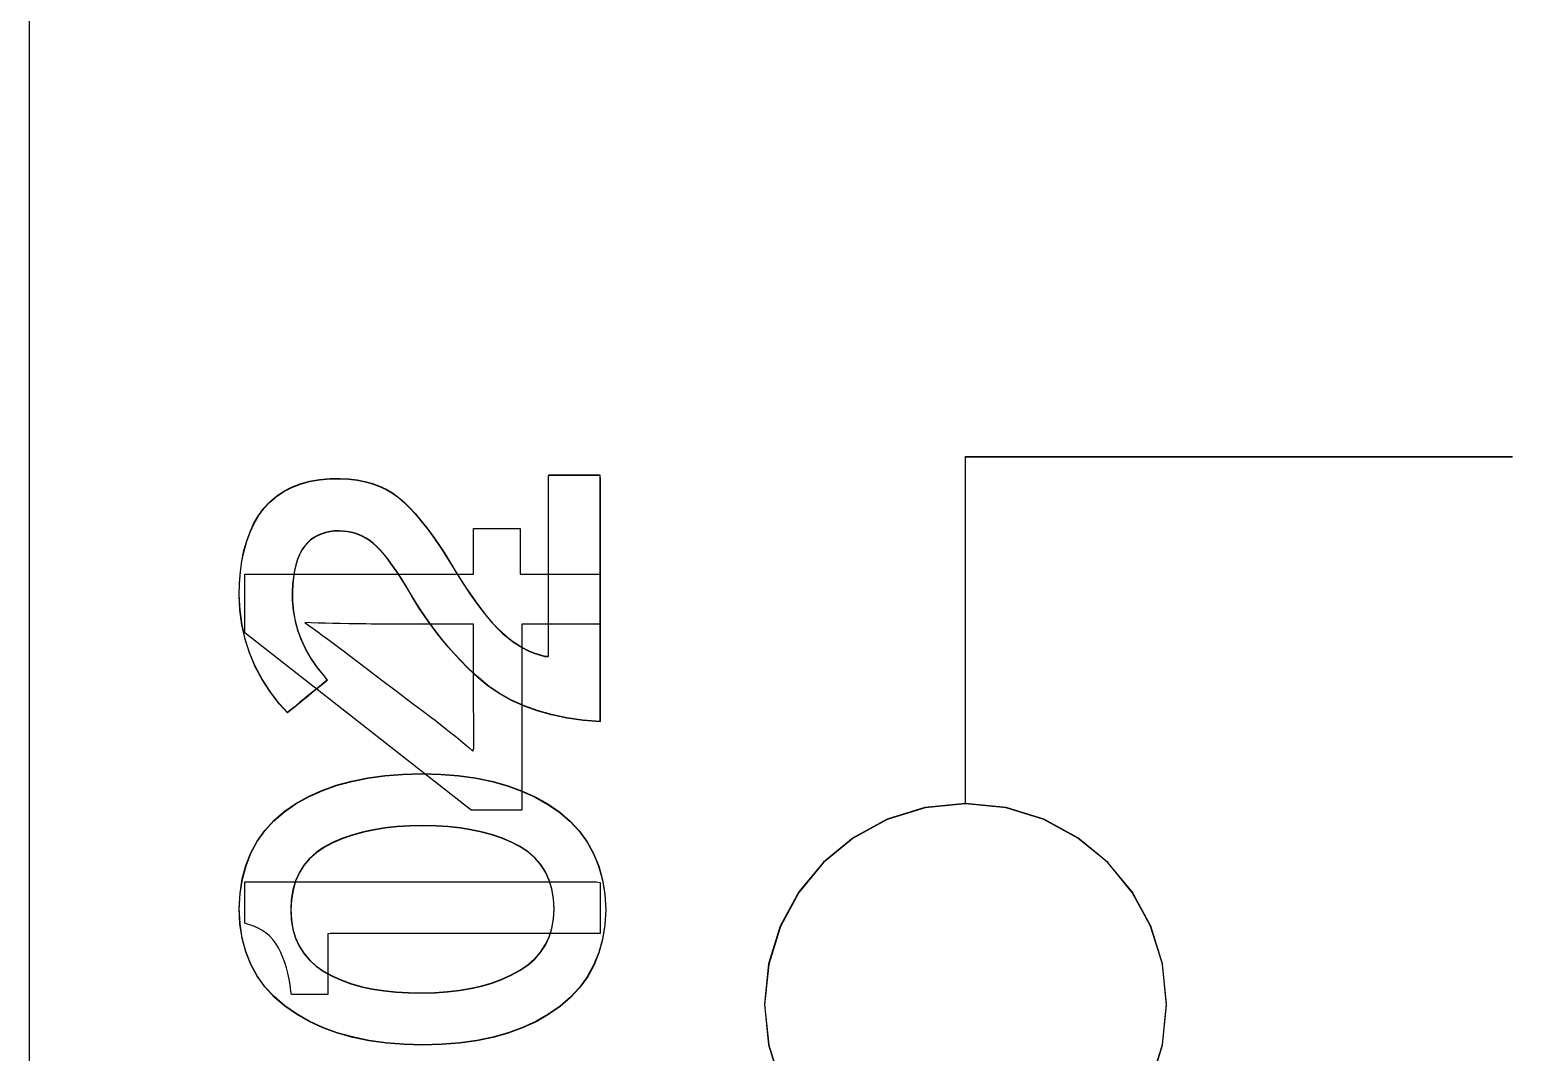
# Model space of a CAD drawing. Extents: x 1 to 47.7, y 0.2 to 35.
# Drawn here: x 36.2985 to 36.7042, y 14.8767 to 15.1567 of the extents above; entities that cross this region are included whole.
import ezdxf

# ---------------------------------------------------------------- set-up
doc = ezdxf.new("R2010")
doc.units = 0
doc.header["$MEASUREMENT"] = 0
for name, color, linetype in [('7_2___8__INDEPENDENT_INPUT', 7, 'CONTINUOUS'), ('7_3___8__OPTOISO_INDEPENDE', 7, 'CONTINUOUS'), ('7_4___24__OPTOISO_INDEPEND', 7, 'CONTINUOUS'), ('7_5___8__INDEPENDENT_INPUT', 7, 'CONTINUOUS'), ('7_6____8__INDEPENDENT_INPU', 7, 'CONTINUOUS'), ('7_7____8__OPTOISO_INDEPEND', 7, 'CONTINUOUS'), ('7_8____8__OPTOISO_INDEPEND', 7, 'CONTINUOUS'), ('8_0_____DWG', 7, 'CONTINUOUS')]:
    doc.layers.add(name, color=color, linetype=linetype)

msp = doc.modelspace()

# ---------------------------------------------------------------- linework, layer by layer
at = {"layer": '7_2___8__INDEPENDENT_INPUT'}
for points in [[(36.55459, 14.94484), (36.55459, 15.03984), (36.70423, 15.03984)], [(36.60524, 14.86843), (36.60845, 14.87875), (36.60956, 14.88983), (36.60845, 14.90091), (36.60524, 14.91124), (36.60017, 14.92059), (36.59346, 14.92873), (36.58532, 14.93545), (36.57598, 14.94052), (36.56565, 14.94372), (36.55456, 14.94484), (36.54348, 14.94372), (36.53315, 14.94052), (36.52381, 14.93545), (36.51567, 14.92873), (36.50896, 14.92059), (36.50389, 14.91124), (36.50068, 14.90091), (36.49957, 14.88983), (36.50068, 14.87875), (36.50389, 14.86843)]]:
    msp.add_lwpolyline(points, dxfattribs=at)
for points in [[(36.45455, 14.96726), (36.44989, 14.96766), (36.44547, 14.96829), (36.44128, 14.96917), (36.43733, 14.97027), (36.43363, 14.97162), (36.43016, 14.9732), (36.42692, 14.97501), (36.42393, 14.97707), (36.42118, 14.97936), (36.41858, 14.98179), (36.41609, 14.98433), (36.41368, 14.98697), (36.41137, 14.98971), (36.40915, 14.99254), (36.40703, 14.99549), (36.40499, 14.99853), (36.40305, 15.00167), (36.40144, 15.00441), (36.40018, 15.00644), (36.39896, 15.00831), (36.39778, 15.01002), (36.39664, 15.01157), (36.39554, 15.01295), (36.39448, 15.01417), (36.39347, 15.01523), (36.39249, 15.01613), (36.39153, 15.01685), (36.39055, 15.01745), (36.38955, 15.01798), (36.38854, 15.01843), (36.38751, 15.0188), (36.38646, 15.01909), (36.38539, 15.0193), (36.3843, 15.01943), (36.38319, 15.01948), (36.38189, 15.01944), (36.38063, 15.01929), (36.37943, 15.01904), (36.3783, 15.01868), (36.37724, 15.01821), (36.37625, 15.01765), (36.37533, 15.01697), (36.37448, 15.01619), (36.37369, 15.0153), (36.37296, 15.01424), (36.37232, 15.01304), (36.37176, 15.01169), (36.3713, 15.01021), (36.37092, 15.00858), (36.37064, 15.00682), (36.37045, 15.00491), (36.37034, 15.00286), (36.37035, 15.00045), (36.37061, 14.9976), (36.37111, 14.99483), (36.37185, 14.99213), (36.37282, 14.9895), (36.37403, 14.98695), (36.37548, 14.98446), (36.37717, 14.98205), (36.3791, 14.97971), (36.3799, 14.97859), (36.37911, 14.97794), (36.37776, 14.97685), (36.37606, 14.97546), (36.37418, 14.97393), (36.37234, 14.97244), (36.37073, 14.97113), (36.36955, 14.97016), (36.36899, 14.9697), (36.36678, 14.97216), (36.36426, 14.97544), (36.36207, 14.97885), (36.36021, 14.98238), (36.35867, 14.98603), (36.35747, 14.9898), (36.35659, 14.9937), (36.35603, 14.99772), (36.35581, 15.00186), (36.35589, 15.00517), (36.35614, 15.00832), (36.35655, 15.0113), (36.35713, 15.01411), (36.35788, 15.01675), (36.35879, 15.01923), (36.35986, 15.02154), (36.3611, 15.02369), (36.36252, 15.02566), (36.36417, 15.02744), (36.36599, 15.02899), (36.36799, 15.03034), (36.37017, 15.03146), (36.37253, 15.03237), (36.37507, 15.03306), (36.37778, 15.03353), (36.38067, 15.03379), (36.38344, 15.03383), (36.38581, 15.03369), (36.38807, 15.03341), (36.39023, 15.03299), (36.39227, 15.03242), (36.3942, 15.03171), (36.39603, 15.03086), (36.39774, 15.02987), (36.39935, 15.02873), (36.40088, 15.0274), (36.40241, 15.02589), (36.40397, 15.02421), (36.40555, 15.02235), (36.40714, 15.02032), (36.40876, 15.01813), (36.4104, 15.01576), (36.41205, 15.01323), (36.41373, 15.01052), (36.4155, 15.00762), (36.41723, 15.00489), (36.41891, 15.00237), (36.42054, 15.00005), (36.42211, 14.99793), (36.42362, 14.99602), (36.42508, 14.99431), (36.42649, 14.9928), (36.42784, 14.9915), (36.42922, 14.99033), (36.43061, 14.98928), (36.43203, 14.98832), (36.43346, 14.98748), (36.43492, 14.98674), (36.4364, 14.98611), (36.4379, 14.98558), (36.43942, 14.98516), (36.44044, 14.98514), (36.44044, 14.98803), (36.44044, 14.99363), (36.44044, 15.00104), (36.44044, 15.00939), (36.44044, 15.01779), (36.44044, 15.02535), (36.44044, 15.0312), (36.44044, 15.03443), (36.44061, 15.0348), (36.44162, 15.0348), (36.44333, 15.0348), (36.44551, 15.0348), (36.4479, 15.0348), (36.45024, 15.0348), (36.45229, 15.0348), (36.4538, 15.0348), (36.45452, 15.0348), (36.45455, 15.03331), (36.45455, 15.02761), (36.45455, 15.01879), (36.45455, 15.00804), (36.45455, 14.99655), (36.45455, 14.98553), (36.45455, 14.97618), (36.45455, 14.96969)], [(36.40579, 14.953), (36.41094, 14.95287), (36.41584, 14.95248), (36.42051, 14.95183), (36.42494, 14.95092), (36.42914, 14.94975), (36.43309, 14.94832), (36.43681, 14.94663), (36.44029, 14.94468), (36.44352, 14.94246), (36.4464, 14.93999), (36.4489, 14.93727), (36.45104, 14.9343), (36.4528, 14.93108), (36.45419, 14.92762), (36.4552, 14.92391), (36.45584, 14.91995), (36.45611, 14.91574), (36.45584, 14.91159), (36.45521, 14.90767), (36.4542, 14.904), (36.45283, 14.90057), (36.45108, 14.89739), (36.44897, 14.89445), (36.44649, 14.89175), (36.44364, 14.88929), (36.44045, 14.88708), (36.43703, 14.88513), (36.43335, 14.88344), (36.42943, 14.88201), (36.42526, 14.88084), (36.42083, 14.87993), (36.41616, 14.87928), (36.41123, 14.87889), (36.40606, 14.87876), (36.4009, 14.87889), (36.39598, 14.87928), (36.3913, 14.87994), (36.38686, 14.88087), (36.38266, 14.88205), (36.3787, 14.8835), (36.37498, 14.88521), (36.3715, 14.88719), (36.36826, 14.88943), (36.36537, 14.89192), (36.36286, 14.89464), (36.36073, 14.8976), (36.35899, 14.9008), (36.35762, 14.90425), (36.35664, 14.90793), (36.35603, 14.91185), (36.35581, 14.91602), (36.35606, 14.92022), (36.35667, 14.92417), (36.35766, 14.92787), (36.35902, 14.93132), (36.36075, 14.93452), (36.36285, 14.93746), (36.36531, 14.94016), (36.36815, 14.94261), (36.37134, 14.9448), (36.37478, 14.94672), (36.37846, 14.94839), (36.3824, 14.9498), (36.38658, 14.95095), (36.39101, 14.95185), (36.39569, 14.95249), (36.40061, 14.95287)], [(36.40606, 14.93877), (36.40244, 14.9387), (36.39898, 14.93848), (36.39566, 14.93812), (36.3925, 14.93761), (36.38949, 14.93696), (36.38664, 14.93615), (36.38394, 14.93521), (36.38139, 14.93411), (36.37901, 14.93285), (36.3769, 14.93139), (36.37507, 14.92974), (36.37352, 14.92789), (36.37225, 14.92584), (36.37125, 14.92361), (36.37053, 14.92118), (36.37008, 14.91856), (36.36991, 14.91574), (36.37008, 14.91298), (36.37052, 14.9104), (36.37123, 14.90801), (36.37222, 14.90581), (36.37348, 14.9038), (36.37501, 14.90197), (36.37681, 14.90034), (36.37889, 14.8989), (36.38122, 14.89763), (36.38372, 14.89652), (36.38638, 14.89555), (36.38921, 14.89474), (36.3922, 14.89408), (36.39535, 14.89358), (36.39867, 14.89323), (36.40215, 14.89303), (36.40579, 14.89299), (36.40939, 14.89306), (36.41283, 14.89329), (36.41612, 14.89367), (36.41925, 14.89421), (36.42223, 14.8949), (36.42504, 14.89574), (36.42771, 14.89673), (36.43022, 14.89788), (36.4326, 14.89917), (36.43478, 14.90062), (36.43667, 14.90227), (36.43827, 14.90409), (36.43959, 14.90611), (36.44063, 14.90831), (36.44137, 14.91069), (36.44183, 14.91326), (36.442, 14.91602), (36.44183, 14.91883), (36.44138, 14.92144), (36.44064, 14.92386), (36.43963, 14.92608), (36.43833, 14.92811), (36.43674, 14.92994), (36.43488, 14.93157), (36.43273, 14.933), (36.43037, 14.93423), (36.42789, 14.9353), (36.42525, 14.93622), (36.42245, 14.937), (36.41949, 14.93764), (36.41637, 14.93814), (36.4131, 14.93849), (36.40966, 14.9387)]]:
    msp.add_lwpolyline(points, close=True, dxfattribs=at)
at = {"layer": '7_3___8__OPTOISO_INDEPENDE'}
for points in [[(36.55459, 14.94484), (36.55459, 15.03984), (36.70423, 15.03984)], [(36.60526, 14.86843), (36.60847, 14.87875), (36.60959, 14.88983), (36.60847, 14.90091), (36.60526, 14.91124), (36.60019, 14.92059), (36.59348, 14.92873), (36.58534, 14.93545), (36.576, 14.94052), (36.56567, 14.94372), (36.55459, 14.94484), (36.5435, 14.94372), (36.53318, 14.94052), (36.52383, 14.93545), (36.51569, 14.92873), (36.50898, 14.92059), (36.50391, 14.91124), (36.5007, 14.90091), (36.49959, 14.88983), (36.5007, 14.87875), (36.50391, 14.86843)]]:
    msp.add_lwpolyline(points, dxfattribs=at)
for points in [[(36.45455, 14.96726), (36.44989, 14.96766), (36.44547, 14.96829), (36.44128, 14.96917), (36.43733, 14.97027), (36.43363, 14.97162), (36.43016, 14.9732), (36.42692, 14.97501), (36.42393, 14.97707), (36.42118, 14.97936), (36.41858, 14.98179), (36.41609, 14.98433), (36.41368, 14.98697), (36.41137, 14.98971), (36.40915, 14.99254), (36.40703, 14.99549), (36.40499, 14.99853), (36.40305, 15.00167), (36.40144, 15.00441), (36.40018, 15.00644), (36.39896, 15.00831), (36.39778, 15.01002), (36.39664, 15.01157), (36.39554, 15.01295), (36.39448, 15.01417), (36.39347, 15.01523), (36.39249, 15.01613), (36.39153, 15.01685), (36.39055, 15.01745), (36.38955, 15.01798), (36.38854, 15.01843), (36.38751, 15.0188), (36.38646, 15.01909), (36.38539, 15.0193), (36.3843, 15.01943), (36.38319, 15.01948), (36.38189, 15.01944), (36.38063, 15.01929), (36.37943, 15.01904), (36.3783, 15.01868), (36.37724, 15.01821), (36.37625, 15.01765), (36.37533, 15.01697), (36.37448, 15.01619), (36.37369, 15.0153), (36.37296, 15.01424), (36.37232, 15.01304), (36.37176, 15.01169), (36.3713, 15.01021), (36.37092, 15.00858), (36.37064, 15.00682), (36.37045, 15.00491), (36.37034, 15.00286), (36.37035, 15.00045), (36.37061, 14.9976), (36.37111, 14.99483), (36.37185, 14.99213), (36.37282, 14.9895), (36.37403, 14.98695), (36.37548, 14.98446), (36.37717, 14.98205), (36.3791, 14.97971), (36.3799, 14.97859), (36.37911, 14.97794), (36.37776, 14.97685), (36.37606, 14.97546), (36.37418, 14.97393), (36.37234, 14.97244), (36.37073, 14.97113), (36.36955, 14.97016), (36.36899, 14.9697), (36.36678, 14.97216), (36.36426, 14.97544), (36.36207, 14.97885), (36.36021, 14.98238), (36.35867, 14.98603), (36.35747, 14.9898), (36.35659, 14.9937), (36.35603, 14.99772), (36.35581, 15.00186), (36.35589, 15.00517), (36.35614, 15.00832), (36.35655, 15.0113), (36.35713, 15.01411), (36.35788, 15.01675), (36.35879, 15.01923), (36.35986, 15.02154), (36.3611, 15.02369), (36.36252, 15.02566), (36.36417, 15.02744), (36.36599, 15.02899), (36.36799, 15.03034), (36.37017, 15.03146), (36.37253, 15.03237), (36.37507, 15.03306), (36.37778, 15.03353), (36.38067, 15.03379), (36.38344, 15.03383), (36.38581, 15.03369), (36.38807, 15.03341), (36.39023, 15.03299), (36.39227, 15.03242), (36.3942, 15.03171), (36.39603, 15.03086), (36.39774, 15.02987), (36.39935, 15.02873), (36.40088, 15.0274), (36.40241, 15.02589), (36.40397, 15.02421), (36.40555, 15.02235), (36.40714, 15.02032), (36.40876, 15.01813), (36.4104, 15.01576), (36.41205, 15.01323), (36.41373, 15.01052), (36.4155, 15.00762), (36.41723, 15.00489), (36.41891, 15.00237), (36.42054, 15.00005), (36.42211, 14.99793), (36.42362, 14.99602), (36.42508, 14.99431), (36.42649, 14.9928), (36.42784, 14.9915), (36.42922, 14.99033), (36.43061, 14.98928), (36.43203, 14.98832), (36.43346, 14.98748), (36.43492, 14.98674), (36.4364, 14.98611), (36.4379, 14.98558), (36.43942, 14.98516), (36.44044, 14.98514), (36.44044, 14.98803), (36.44044, 14.99363), (36.44044, 15.00104), (36.44044, 15.00939), (36.44044, 15.01779), (36.44044, 15.02535), (36.44044, 15.0312), (36.44044, 15.03443), (36.44061, 15.0348), (36.44162, 15.0348), (36.44333, 15.0348), (36.44551, 15.0348), (36.4479, 15.0348), (36.45024, 15.0348), (36.45229, 15.0348), (36.4538, 15.0348), (36.45452, 15.0348), (36.45455, 15.03331), (36.45455, 15.02761), (36.45455, 15.01879), (36.45455, 15.00804), (36.45455, 14.99655), (36.45455, 14.98553), (36.45455, 14.97618), (36.45455, 14.96969)], [(36.40579, 14.953), (36.41094, 14.95287), (36.41584, 14.95248), (36.42051, 14.95183), (36.42494, 14.95092), (36.42914, 14.94975), (36.43309, 14.94832), (36.43681, 14.94663), (36.44029, 14.94468), (36.44352, 14.94246), (36.4464, 14.93999), (36.4489, 14.93727), (36.45104, 14.9343), (36.4528, 14.93108), (36.45419, 14.92762), (36.4552, 14.92391), (36.45584, 14.91995), (36.45611, 14.91574), (36.45584, 14.91159), (36.45521, 14.90767), (36.4542, 14.904), (36.45283, 14.90057), (36.45108, 14.89739), (36.44897, 14.89445), (36.44649, 14.89175), (36.44364, 14.88929), (36.44045, 14.88708), (36.43703, 14.88513), (36.43335, 14.88344), (36.42943, 14.88201), (36.42526, 14.88084), (36.42083, 14.87993), (36.41616, 14.87928), (36.41123, 14.87889), (36.40606, 14.87876), (36.4009, 14.87889), (36.39598, 14.87928), (36.3913, 14.87994), (36.38686, 14.88087), (36.38266, 14.88205), (36.3787, 14.8835), (36.37498, 14.88521), (36.3715, 14.88719), (36.36826, 14.88943), (36.36537, 14.89192), (36.36286, 14.89464), (36.36073, 14.8976), (36.35899, 14.9008), (36.35762, 14.90425), (36.35664, 14.90793), (36.35603, 14.91185), (36.35581, 14.91602), (36.35606, 14.92022), (36.35667, 14.92417), (36.35766, 14.92787), (36.35902, 14.93132), (36.36075, 14.93452), (36.36285, 14.93746), (36.36531, 14.94016), (36.36815, 14.94261), (36.37134, 14.9448), (36.37478, 14.94672), (36.37846, 14.94839), (36.3824, 14.9498), (36.38658, 14.95095), (36.39101, 14.95185), (36.39569, 14.95249), (36.40061, 14.95287)], [(36.40606, 14.93877), (36.40244, 14.9387), (36.39898, 14.93848), (36.39566, 14.93812), (36.3925, 14.93761), (36.38949, 14.93696), (36.38664, 14.93615), (36.38394, 14.93521), (36.38139, 14.93411), (36.37901, 14.93285), (36.3769, 14.93139), (36.37507, 14.92974), (36.37352, 14.92789), (36.37225, 14.92584), (36.37125, 14.92361), (36.37053, 14.92118), (36.37008, 14.91856), (36.36991, 14.91574), (36.37008, 14.91298), (36.37052, 14.9104), (36.37123, 14.90801), (36.37222, 14.90581), (36.37348, 14.9038), (36.37501, 14.90197), (36.37681, 14.90034), (36.37889, 14.8989), (36.38122, 14.89763), (36.38372, 14.89652), (36.38638, 14.89555), (36.38921, 14.89474), (36.3922, 14.89408), (36.39535, 14.89358), (36.39867, 14.89323), (36.40215, 14.89303), (36.40579, 14.89299), (36.40939, 14.89306), (36.41283, 14.89329), (36.41612, 14.89367), (36.41925, 14.89421), (36.42223, 14.8949), (36.42504, 14.89574), (36.42771, 14.89673), (36.43022, 14.89788), (36.4326, 14.89917), (36.43478, 14.90062), (36.43667, 14.90227), (36.43827, 14.90409), (36.43959, 14.90611), (36.44063, 14.90831), (36.44137, 14.91069), (36.44183, 14.91326), (36.442, 14.91602), (36.44183, 14.91883), (36.44138, 14.92144), (36.44064, 14.92386), (36.43963, 14.92608), (36.43833, 14.92811), (36.43674, 14.92994), (36.43488, 14.93157), (36.43273, 14.933), (36.43037, 14.93423), (36.42789, 14.9353), (36.42525, 14.93622), (36.42245, 14.937), (36.41949, 14.93764), (36.41637, 14.93814), (36.4131, 14.93849), (36.40966, 14.9387)]]:
    msp.add_lwpolyline(points, close=True, dxfattribs=at)
at = {"layer": '7_4___24__OPTOISO_INDEPEND'}
for points in [[(36.55458, 14.94484), (36.55458, 15.03984), (36.70423, 15.03984)], [(36.43273, 15.00765), (36.45456, 15.00765), (36.45456, 14.99395), (36.4332, 14.99395), (36.4332, 14.94298), (36.4193, 14.94298), (36.35738, 14.9915), (36.35738, 15.00765), (36.41991, 15.00765), (36.41991, 15.02011), (36.43273, 15.02011), (36.43273, 15.00765)], [(36.60525, 14.86843), (36.60845, 14.87875), (36.60957, 14.88983), (36.60845, 14.90091), (36.60525, 14.91124), (36.60018, 14.92059), (36.59347, 14.92873), (36.58533, 14.93545), (36.57599, 14.94052), (36.56566, 14.94372), (36.55458, 14.94484), (36.54349, 14.94372), (36.53316, 14.94052), (36.52381, 14.93545), (36.51567, 14.92873), (36.50896, 14.92059), (36.50389, 14.91124), (36.50068, 14.90091), (36.49957, 14.88983), (36.50068, 14.87875), (36.50389, 14.86843)]]:
    msp.add_lwpolyline(points, dxfattribs=at)
for points in [[(36.37374, 14.99434), (36.37487, 14.99355), (36.37606, 14.9927), (36.37732, 14.9918), (36.37864, 14.99083), (36.38003, 14.98981), (36.38148, 14.98874), (36.383, 14.9876), (36.38458, 14.98641), (36.3856, 14.98564), (36.38746, 14.98423), (36.3906, 14.98185), (36.39452, 14.97888), (36.39875, 14.97567), (36.4028, 14.97259), (36.40621, 14.97001), (36.40849, 14.96828), (36.4094, 14.96759), (36.41092, 14.96642), (36.41238, 14.96529), (36.41377, 14.96419), (36.4151, 14.96312), (36.41636, 14.96208), (36.41756, 14.96107), (36.41869, 14.9601), (36.41975, 14.95915), (36.42004, 14.96), (36.42004, 14.9616), (36.42003, 14.96327), (36.42002, 14.965), (36.42, 14.9668), (36.41998, 14.96867), (36.41996, 14.9706), (36.41993, 14.97259), (36.41991, 14.97412), (36.41991, 14.9753), (36.41991, 14.97765), (36.41991, 14.98077), (36.41991, 14.98425), (36.41991, 14.98771), (36.41991, 14.99075), (36.41991, 14.99295), (36.41991, 14.99393), (36.41909, 14.99395), (36.41638, 14.99395), (36.41234, 14.99395), (36.40752, 14.99395), (36.4025, 14.99395), (36.39785, 14.99395), (36.39412, 14.99395), (36.39191, 14.99395), (36.39048, 14.99397), (36.3881, 14.994), (36.38579, 14.99404), (36.38357, 14.99409), (36.38144, 14.99413), (36.37939, 14.99418), (36.37742, 14.99423), (36.37554, 14.99429)], [(36.45456, 14.90925), (36.45171, 14.90925), (36.44413, 14.90925), (36.43326, 14.90925), (36.42058, 14.90925), (36.40754, 14.90925), (36.39558, 14.90925), (36.38618, 14.90925), (36.38078, 14.90925), (36.38003, 14.90908), (36.38003, 14.90787), (36.38003, 14.90576), (36.38003, 14.90309), (36.38003, 14.90016), (36.38003, 14.89732), (36.38003, 14.89489), (36.38003, 14.89319), (36.38003, 14.89255), (36.37965, 14.89255), (36.37863, 14.89255), (36.37716, 14.89255), (36.37546, 14.89255), (36.3737, 14.89255), (36.37209, 14.89255), (36.37082, 14.89255), (36.3701, 14.89255), (36.36992, 14.89342), (36.36973, 14.89511), (36.36947, 14.89674), (36.36914, 14.89831), (36.36875, 14.89983), (36.3683, 14.90128), (36.36777, 14.90268), (36.36719, 14.90402), (36.36654, 14.9053), (36.36583, 14.90649), (36.36503, 14.90756), (36.36412, 14.90853), (36.36312, 14.9094), (36.36202, 14.91015), (36.36082, 14.9108), (36.35952, 14.91134), (36.35812, 14.91177), (36.35738, 14.91206), (36.35738, 14.91289), (36.35738, 14.91433), (36.35738, 14.91616), (36.35738, 14.91815), (36.35738, 14.92009), (36.35738, 14.92176), (36.35738, 14.92292), (36.35738, 14.92335), (36.3611, 14.92335), (36.37099, 14.92335), (36.38515, 14.92335), (36.40169, 14.92335), (36.4187, 14.92335), (36.43429, 14.92335), (36.44655, 14.92335), (36.45359, 14.92335), (36.45456, 14.92321), (36.45456, 14.92219), (36.45456, 14.92041), (36.45456, 14.91815), (36.45456, 14.91568), (36.45456, 14.91328), (36.45456, 14.91122), (36.45456, 14.90979)]]:
    msp.add_lwpolyline(points, close=True, dxfattribs=at)
at = {"layer": '7_5___8__INDEPENDENT_INPUT'}
for points in [[(36.55457, 14.94473), (36.55457, 15.03984), (36.70423, 15.03984)], [(36.60524, 14.86843), (36.60845, 14.87875), (36.60956, 14.88983), (36.60845, 14.90092), (36.60524, 14.91124), (36.60017, 14.92059), (36.59346, 14.92873), (36.58532, 14.93545), (36.57598, 14.94052), (36.56565, 14.94372), (36.55456, 14.94484), (36.54348, 14.94372), (36.53315, 14.94052), (36.52381, 14.93545), (36.51567, 14.92873), (36.50896, 14.92059), (36.50389, 14.91124), (36.50068, 14.90092), (36.49957, 14.88983), (36.50068, 14.87875), (36.50389, 14.86843)]]:
    msp.add_lwpolyline(points, dxfattribs=at)
for points in [[(36.45454, 14.96726), (36.44988, 14.96766), (36.44545, 14.96829), (36.44127, 14.96917), (36.43732, 14.97027), (36.43361, 14.97162), (36.43014, 14.9732), (36.42691, 14.97501), (36.42392, 14.97707), (36.42116, 14.97936), (36.41857, 14.98179), (36.41607, 14.98433), (36.41367, 14.98697), (36.41135, 14.98971), (36.40914, 14.99254), (36.40701, 14.99549), (36.40498, 14.99853), (36.40304, 15.00167), (36.40143, 15.00441), (36.40017, 15.00644), (36.39895, 15.00831), (36.39777, 15.01002), (36.39663, 15.01157), (36.39553, 15.01295), (36.39447, 15.01417), (36.39345, 15.01523), (36.39248, 15.01613), (36.39151, 15.01685), (36.39053, 15.01745), (36.38954, 15.01798), (36.38852, 15.01843), (36.38749, 15.0188), (36.38644, 15.01909), (36.38537, 15.0193), (36.38429, 15.01943), (36.38318, 15.01948), (36.38188, 15.01944), (36.38061, 15.01929), (36.37942, 15.01904), (36.37829, 15.01868), (36.37723, 15.01821), (36.37624, 15.01765), (36.37532, 15.01697), (36.37446, 15.01619), (36.37368, 15.0153), (36.37295, 15.01424), (36.3723, 15.01304), (36.37175, 15.01169), (36.37128, 15.01021), (36.37091, 15.00858), (36.37063, 15.00682), (36.37043, 15.00491), (36.37033, 15.00286), (36.37034, 15.00045), (36.3706, 14.9976), (36.3711, 14.99483), (36.37183, 14.99213), (36.37281, 14.9895), (36.37402, 14.98695), (36.37547, 14.98446), (36.37716, 14.98205), (36.37909, 14.97971), (36.37989, 14.97859), (36.3791, 14.97794), (36.37775, 14.97685), (36.37604, 14.97546), (36.37417, 14.97393), (36.37233, 14.97244), (36.37072, 14.97113), (36.36953, 14.97016), (36.36897, 14.9697), (36.36677, 14.97216), (36.36425, 14.97544), (36.36206, 14.97885), (36.3602, 14.98238), (36.35866, 14.98603), (36.35745, 14.9898), (36.35657, 14.9937), (36.35602, 14.99772), (36.35579, 15.00186), (36.35588, 15.00517), (36.35613, 15.00832), (36.35654, 15.0113), (36.35712, 15.01411), (36.35786, 15.01675), (36.35877, 15.01923), (36.35985, 15.02154), (36.36109, 15.02369), (36.36251, 15.02566), (36.36416, 15.02744), (36.36598, 15.02899), (36.36798, 15.03034), (36.37016, 15.03146), (36.37252, 15.03237), (36.37505, 15.03306), (36.37776, 15.03353), (36.38066, 15.03379), (36.38343, 15.03383), (36.3858, 15.03369), (36.38806, 15.03341), (36.39021, 15.03299), (36.39226, 15.03242), (36.39419, 15.03171), (36.39601, 15.03086), (36.39773, 15.02987), (36.39934, 15.02873), (36.40086, 15.0274), (36.4024, 15.02589), (36.40396, 15.02421), (36.40553, 15.02235), (36.40713, 15.02032), (36.40875, 15.01813), (36.41038, 15.01576), (36.41204, 15.01323), (36.41371, 15.01052), (36.41549, 15.00762), (36.41722, 15.00489), (36.4189, 15.00237), (36.42052, 15.00005), (36.42209, 14.99793), (36.42361, 14.99602), (36.42507, 14.99431), (36.42648, 14.9928), (36.42783, 14.9915), (36.4292, 14.99033), (36.4306, 14.98928), (36.43201, 14.98832), (36.43345, 14.98748), (36.43491, 14.98674), (36.43639, 14.98611), (36.43788, 14.98558), (36.43941, 14.98516), (36.44043, 14.98514), (36.44043, 14.98803), (36.44043, 14.99363), (36.44043, 15.00104), (36.44043, 15.00939), (36.44043, 15.01779), (36.44043, 15.02535), (36.44043, 15.0312), (36.44043, 15.03443), (36.44059, 15.0348), (36.4416, 15.0348), (36.44332, 15.0348), (36.4455, 15.0348), (36.44788, 15.0348), (36.45023, 15.0348), (36.45228, 15.0348), (36.45379, 15.0348), (36.45451, 15.0348), (36.45454, 15.03331), (36.45454, 15.02761), (36.45454, 15.01879), (36.45454, 15.00804), (36.45454, 14.99655), (36.45454, 14.98553), (36.45454, 14.97618), (36.45454, 14.96969)], [(36.40578, 14.953), (36.41092, 14.95287), (36.41583, 14.95248), (36.4205, 14.95183), (36.42493, 14.95092), (36.42912, 14.94975), (36.43308, 14.94832), (36.43679, 14.94663), (36.44027, 14.94468), (36.4435, 14.94246), (36.44638, 14.93999), (36.44889, 14.93727), (36.45103, 14.9343), (36.45279, 14.93108), (36.45417, 14.92762), (36.45519, 14.92391), (36.45583, 14.91995), (36.4561, 14.91574), (36.45583, 14.91159), (36.45519, 14.90767), (36.45419, 14.904), (36.45281, 14.90057), (36.45107, 14.89739), (36.44896, 14.89445), (36.44647, 14.89175), (36.44362, 14.88929), (36.44044, 14.88708), (36.43702, 14.88513), (36.43334, 14.88344), (36.42942, 14.88201), (36.42524, 14.88084), (36.42082, 14.87993), (36.41615, 14.87928), (36.41122, 14.87889), (36.40605, 14.87876), (36.40089, 14.87889), (36.39597, 14.87928), (36.39129, 14.87994), (36.38685, 14.88087), (36.38264, 14.88205), (36.37868, 14.8835), (36.37496, 14.88521), (36.37148, 14.88719), (36.36825, 14.88943), (36.36536, 14.89192), (36.36285, 14.89464), (36.36072, 14.8976), (36.35897, 14.9008), (36.35761, 14.90425), (36.35662, 14.90793), (36.35602, 14.91185), (36.35579, 14.91602), (36.35604, 14.92022), (36.35666, 14.92417), (36.35765, 14.92787), (36.35901, 14.93132), (36.36073, 14.93452), (36.36283, 14.93746), (36.3653, 14.94016), (36.36814, 14.94261), (36.37132, 14.9448), (36.37476, 14.94672), (36.37845, 14.94839), (36.38238, 14.9498), (36.38657, 14.95095), (36.391, 14.95185), (36.39567, 14.95249), (36.4006, 14.95287)], [(36.40605, 14.93877), (36.40243, 14.9387), (36.39896, 14.93848), (36.39565, 14.93812), (36.39249, 14.93761), (36.38948, 14.93696), (36.38663, 14.93615), (36.38392, 14.93521), (36.38137, 14.93411), (36.379, 14.93285), (36.37689, 14.93139), (36.37506, 14.92974), (36.37351, 14.92789), (36.37223, 14.92584), (36.37123, 14.92361), (36.37051, 14.92118), (36.37007, 14.91856), (36.3699, 14.91574), (36.37007, 14.91298), (36.3705, 14.9104), (36.37122, 14.90801), (36.3722, 14.90581), (36.37346, 14.9038), (36.37499, 14.90197), (36.3768, 14.90034), (36.37888, 14.8989), (36.38121, 14.89763), (36.38371, 14.89652), (36.38637, 14.89555), (36.3892, 14.89474), (36.39218, 14.89408), (36.39534, 14.89358), (36.39865, 14.89323), (36.40213, 14.89303), (36.40578, 14.89299), (36.40937, 14.89306), (36.41282, 14.89329), (36.4161, 14.89367), (36.41924, 14.89421), (36.42221, 14.8949), (36.42503, 14.89574), (36.42769, 14.89673), (36.4302, 14.89788), (36.43259, 14.89917), (36.43477, 14.90062), (36.43666, 14.90227), (36.43826, 14.90409), (36.43958, 14.90611), (36.44061, 14.90831), (36.44136, 14.91069), (36.44182, 14.91326), (36.44199, 14.91602), (36.44182, 14.91883), (36.44137, 14.92144), (36.44063, 14.92386), (36.43961, 14.92608), (36.43831, 14.92811), (36.43673, 14.92994), (36.43486, 14.93157), (36.43271, 14.933), (36.43035, 14.93423), (36.42788, 14.9353), (36.42524, 14.93622), (36.42244, 14.937), (36.41948, 14.93764), (36.41636, 14.93814), (36.41308, 14.93849), (36.40964, 14.9387)]]:
    msp.add_lwpolyline(points, close=True, dxfattribs=at)
at = {"layer": '7_6____8__INDEPENDENT_INPU'}
for points in [[(36.55459, 14.94484), (36.55459, 15.03984), (36.70423, 15.03984)], [(36.60526, 14.86843), (36.60847, 14.87875), (36.60959, 14.88983), (36.60847, 14.90091), (36.60526, 14.91124), (36.60019, 14.92059), (36.59348, 14.92873), (36.58534, 14.93545), (36.576, 14.94052), (36.56567, 14.94372), (36.55459, 14.94484), (36.5435, 14.94372), (36.53318, 14.94052), (36.52383, 14.93545), (36.51569, 14.92873), (36.50898, 14.92059), (36.50391, 14.91124), (36.5007, 14.90091), (36.49959, 14.88983), (36.5007, 14.87875), (36.50391, 14.86843)]]:
    msp.add_lwpolyline(points, dxfattribs=at)
for points in [[(36.45454, 14.96726), (36.44988, 14.96766), (36.44545, 14.96829), (36.44127, 14.96917), (36.43732, 14.97027), (36.43361, 14.97162), (36.43014, 14.9732), (36.42691, 14.97501), (36.42392, 14.97707), (36.42116, 14.97936), (36.41857, 14.98179), (36.41607, 14.98433), (36.41367, 14.98697), (36.41135, 14.98971), (36.40914, 14.99254), (36.40701, 14.99549), (36.40498, 14.99853), (36.40304, 15.00167), (36.40143, 15.00441), (36.40017, 15.00644), (36.39895, 15.00831), (36.39777, 15.01002), (36.39663, 15.01157), (36.39553, 15.01295), (36.39447, 15.01417), (36.39345, 15.01523), (36.39248, 15.01613), (36.39151, 15.01685), (36.39053, 15.01745), (36.38954, 15.01798), (36.38852, 15.01843), (36.38749, 15.0188), (36.38644, 15.01909), (36.38537, 15.0193), (36.38429, 15.01943), (36.38318, 15.01948), (36.38188, 15.01944), (36.38061, 15.01929), (36.37942, 15.01904), (36.37829, 15.01868), (36.37723, 15.01821), (36.37624, 15.01765), (36.37532, 15.01697), (36.37446, 15.01619), (36.37368, 15.0153), (36.37295, 15.01424), (36.3723, 15.01304), (36.37175, 15.01169), (36.37128, 15.01021), (36.37091, 15.00858), (36.37063, 15.00682), (36.37043, 15.00491), (36.37033, 15.00286), (36.37034, 15.00045), (36.3706, 14.9976), (36.3711, 14.99483), (36.37183, 14.99213), (36.37281, 14.9895), (36.37402, 14.98695), (36.37547, 14.98446), (36.37716, 14.98205), (36.37909, 14.97971), (36.37989, 14.97859), (36.3791, 14.97794), (36.37775, 14.97685), (36.37604, 14.97546), (36.37417, 14.97393), (36.37233, 14.97244), (36.37072, 14.97113), (36.36953, 14.97016), (36.36897, 14.9697), (36.36677, 14.97216), (36.36425, 14.97544), (36.36206, 14.97885), (36.3602, 14.98238), (36.35866, 14.98603), (36.35745, 14.9898), (36.35657, 14.9937), (36.35602, 14.99772), (36.35579, 15.00186), (36.35588, 15.00517), (36.35613, 15.00832), (36.35654, 15.0113), (36.35712, 15.01411), (36.35786, 15.01675), (36.35877, 15.01923), (36.35985, 15.02154), (36.36109, 15.02369), (36.36251, 15.02566), (36.36416, 15.02744), (36.36598, 15.02899), (36.36798, 15.03034), (36.37016, 15.03146), (36.37252, 15.03237), (36.37505, 15.03306), (36.37776, 15.03353), (36.38066, 15.03379), (36.38343, 15.03383), (36.3858, 15.03369), (36.38806, 15.03341), (36.39021, 15.03299), (36.39226, 15.03242), (36.39419, 15.03171), (36.39601, 15.03086), (36.39773, 15.02987), (36.39934, 15.02873), (36.40086, 15.0274), (36.4024, 15.02589), (36.40396, 15.02421), (36.40553, 15.02235), (36.40713, 15.02032), (36.40875, 15.01813), (36.41038, 15.01576), (36.41204, 15.01323), (36.41371, 15.01052), (36.41549, 15.00762), (36.41722, 15.00489), (36.4189, 15.00237), (36.42052, 15.00005), (36.42209, 14.99793), (36.42361, 14.99602), (36.42507, 14.99431), (36.42648, 14.9928), (36.42783, 14.9915), (36.4292, 14.99033), (36.4306, 14.98928), (36.43201, 14.98832), (36.43345, 14.98748), (36.43491, 14.98674), (36.43639, 14.98611), (36.43788, 14.98558), (36.43941, 14.98516), (36.44043, 14.98514), (36.44043, 14.98803), (36.44043, 14.99363), (36.44043, 15.00104), (36.44043, 15.00939), (36.44043, 15.01779), (36.44043, 15.02535), (36.44043, 15.0312), (36.44043, 15.03443), (36.44059, 15.0348), (36.4416, 15.0348), (36.44332, 15.0348), (36.4455, 15.0348), (36.44788, 15.0348), (36.45023, 15.0348), (36.45228, 15.0348), (36.45379, 15.0348), (36.45451, 15.0348), (36.45454, 15.03331), (36.45454, 15.02761), (36.45454, 15.01879), (36.45454, 15.00804), (36.45454, 14.99655), (36.45454, 14.98553), (36.45454, 14.97618), (36.45454, 14.96969)], [(36.40578, 14.953), (36.41092, 14.95287), (36.41583, 14.95248), (36.4205, 14.95183), (36.42493, 14.95092), (36.42912, 14.94975), (36.43308, 14.94832), (36.43679, 14.94663), (36.44027, 14.94468), (36.4435, 14.94246), (36.44638, 14.93999), (36.44889, 14.93727), (36.45103, 14.9343), (36.45279, 14.93108), (36.45417, 14.92762), (36.45519, 14.92391), (36.45583, 14.91995), (36.4561, 14.91574), (36.45583, 14.91159), (36.45519, 14.90767), (36.45419, 14.904), (36.45281, 14.90057), (36.45107, 14.89739), (36.44896, 14.89445), (36.44647, 14.89175), (36.44362, 14.88929), (36.44044, 14.88708), (36.43702, 14.88513), (36.43334, 14.88344), (36.42942, 14.88201), (36.42524, 14.88084), (36.42082, 14.87993), (36.41615, 14.87928), (36.41122, 14.87889), (36.40605, 14.87876), (36.40089, 14.87889), (36.39597, 14.87928), (36.39129, 14.87994), (36.38685, 14.88087), (36.38264, 14.88205), (36.37868, 14.8835), (36.37496, 14.88521), (36.37148, 14.88719), (36.36825, 14.88943), (36.36536, 14.89192), (36.36285, 14.89464), (36.36072, 14.8976), (36.35897, 14.9008), (36.35761, 14.90425), (36.35662, 14.90793), (36.35602, 14.91185), (36.35579, 14.91602), (36.35604, 14.92022), (36.35666, 14.92417), (36.35765, 14.92787), (36.35901, 14.93132), (36.36073, 14.93452), (36.36283, 14.93746), (36.3653, 14.94016), (36.36814, 14.94261), (36.37132, 14.9448), (36.37476, 14.94672), (36.37845, 14.94839), (36.38238, 14.9498), (36.38657, 14.95095), (36.391, 14.95185), (36.39567, 14.95249), (36.4006, 14.95287)], [(36.40605, 14.93877), (36.40243, 14.9387), (36.39896, 14.93848), (36.39565, 14.93812), (36.39249, 14.93761), (36.38948, 14.93696), (36.38663, 14.93615), (36.38392, 14.93521), (36.38137, 14.93411), (36.379, 14.93285), (36.37689, 14.93139), (36.37506, 14.92974), (36.37351, 14.92789), (36.37223, 14.92584), (36.37123, 14.92361), (36.37051, 14.92118), (36.37007, 14.91856), (36.3699, 14.91574), (36.37007, 14.91298), (36.3705, 14.9104), (36.37122, 14.90801), (36.3722, 14.90581), (36.37346, 14.9038), (36.37499, 14.90197), (36.3768, 14.90034), (36.37888, 14.8989), (36.38121, 14.89763), (36.38371, 14.89652), (36.38637, 14.89555), (36.3892, 14.89474), (36.39218, 14.89408), (36.39534, 14.89358), (36.39865, 14.89323), (36.40213, 14.89303), (36.40578, 14.89299), (36.40937, 14.89306), (36.41282, 14.89329), (36.4161, 14.89367), (36.41924, 14.89421), (36.42221, 14.8949), (36.42503, 14.89574), (36.42769, 14.89673), (36.4302, 14.89788), (36.43259, 14.89917), (36.43477, 14.90062), (36.43666, 14.90227), (36.43826, 14.90409), (36.43958, 14.90611), (36.44061, 14.90831), (36.44136, 14.91069), (36.44182, 14.91326), (36.44199, 14.91602), (36.44182, 14.91883), (36.44137, 14.92144), (36.44063, 14.92386), (36.43961, 14.92608), (36.43831, 14.92811), (36.43673, 14.92994), (36.43486, 14.93157), (36.43271, 14.933), (36.43035, 14.93423), (36.42788, 14.9353), (36.42524, 14.93622), (36.42244, 14.937), (36.41948, 14.93764), (36.41636, 14.93814), (36.41308, 14.93849), (36.40964, 14.9387)]]:
    msp.add_lwpolyline(points, close=True, dxfattribs=at)
at = {"layer": '7_7____8__OPTOISO_INDEPEND'}
for points in [[(36.55459, 14.94484), (36.55459, 15.03984), (36.70423, 15.03984)], [(36.60524, 14.86843), (36.60845, 14.87875), (36.60956, 14.88983), (36.60845, 14.90091), (36.60524, 14.91124), (36.60017, 14.92059), (36.59346, 14.92873), (36.58532, 14.93545), (36.57598, 14.94052), (36.56565, 14.94372), (36.55456, 14.94484), (36.54348, 14.94372), (36.53315, 14.94052), (36.52381, 14.93545), (36.51567, 14.92873), (36.50896, 14.92059), (36.50389, 14.91124), (36.50068, 14.90091), (36.49957, 14.88983), (36.50068, 14.87875), (36.50389, 14.86843)]]:
    msp.add_lwpolyline(points, dxfattribs=at)
for points in [[(36.45455, 14.96726), (36.44989, 14.96766), (36.44547, 14.96829), (36.44128, 14.96917), (36.43733, 14.97027), (36.43363, 14.97162), (36.43016, 14.9732), (36.42692, 14.97501), (36.42393, 14.97707), (36.42118, 14.97936), (36.41858, 14.98179), (36.41609, 14.98433), (36.41368, 14.98697), (36.41137, 14.98971), (36.40915, 14.99254), (36.40703, 14.99549), (36.40499, 14.99853), (36.40305, 15.00167), (36.40144, 15.00441), (36.40018, 15.00644), (36.39896, 15.00831), (36.39778, 15.01002), (36.39664, 15.01157), (36.39554, 15.01295), (36.39448, 15.01417), (36.39347, 15.01523), (36.39249, 15.01613), (36.39153, 15.01685), (36.39055, 15.01745), (36.38955, 15.01798), (36.38854, 15.01843), (36.38751, 15.0188), (36.38646, 15.01909), (36.38539, 15.0193), (36.3843, 15.01943), (36.38319, 15.01948), (36.38189, 15.01944), (36.38063, 15.01929), (36.37943, 15.01904), (36.3783, 15.01868), (36.37724, 15.01821), (36.37625, 15.01765), (36.37533, 15.01697), (36.37448, 15.01619), (36.37369, 15.0153), (36.37296, 15.01424), (36.37232, 15.01304), (36.37176, 15.01169), (36.3713, 15.01021), (36.37092, 15.00858), (36.37064, 15.00682), (36.37045, 15.00491), (36.37034, 15.00286), (36.37035, 15.00045), (36.37061, 14.9976), (36.37111, 14.99483), (36.37185, 14.99213), (36.37282, 14.9895), (36.37403, 14.98695), (36.37548, 14.98446), (36.37717, 14.98205), (36.3791, 14.97971), (36.3799, 14.97859), (36.37911, 14.97794), (36.37776, 14.97685), (36.37606, 14.97546), (36.37418, 14.97393), (36.37234, 14.97244), (36.37073, 14.97113), (36.36955, 14.97016), (36.36899, 14.9697), (36.36678, 14.97216), (36.36426, 14.97544), (36.36207, 14.97885), (36.36021, 14.98238), (36.35867, 14.98603), (36.35747, 14.9898), (36.35659, 14.9937), (36.35603, 14.99772), (36.35581, 15.00186), (36.35589, 15.00517), (36.35614, 15.00832), (36.35655, 15.0113), (36.35713, 15.01411), (36.35788, 15.01675), (36.35879, 15.01923), (36.35986, 15.02154), (36.3611, 15.02369), (36.36252, 15.02566), (36.36417, 15.02744), (36.36599, 15.02899), (36.36799, 15.03034), (36.37017, 15.03146), (36.37253, 15.03237), (36.37507, 15.03306), (36.37778, 15.03353), (36.38067, 15.03379), (36.38344, 15.03383), (36.38581, 15.03369), (36.38807, 15.03341), (36.39023, 15.03299), (36.39227, 15.03242), (36.3942, 15.03171), (36.39603, 15.03086), (36.39774, 15.02987), (36.39935, 15.02873), (36.40088, 15.0274), (36.40241, 15.02589), (36.40397, 15.02421), (36.40555, 15.02235), (36.40714, 15.02032), (36.40876, 15.01813), (36.4104, 15.01576), (36.41205, 15.01323), (36.41373, 15.01052), (36.4155, 15.00762), (36.41723, 15.00489), (36.41891, 15.00237), (36.42054, 15.00005), (36.42211, 14.99793), (36.42362, 14.99602), (36.42508, 14.99431), (36.42649, 14.9928), (36.42784, 14.9915), (36.42922, 14.99033), (36.43061, 14.98928), (36.43203, 14.98832), (36.43346, 14.98748), (36.43492, 14.98674), (36.4364, 14.98611), (36.4379, 14.98558), (36.43942, 14.98516), (36.44044, 14.98514), (36.44044, 14.98803), (36.44044, 14.99363), (36.44044, 15.00104), (36.44044, 15.00939), (36.44044, 15.01779), (36.44044, 15.02535), (36.44044, 15.0312), (36.44044, 15.03443), (36.44061, 15.0348), (36.44162, 15.0348), (36.44333, 15.0348), (36.44551, 15.0348), (36.4479, 15.0348), (36.45024, 15.0348), (36.45229, 15.0348), (36.4538, 15.0348), (36.45452, 15.0348), (36.45455, 15.03331), (36.45455, 15.02761), (36.45455, 15.01879), (36.45455, 15.00804), (36.45455, 14.99655), (36.45455, 14.98553), (36.45455, 14.97618), (36.45455, 14.96969)], [(36.40579, 14.953), (36.41094, 14.95287), (36.41584, 14.95248), (36.42051, 14.95183), (36.42494, 14.95092), (36.42914, 14.94975), (36.43309, 14.94832), (36.43681, 14.94663), (36.44029, 14.94468), (36.44352, 14.94246), (36.4464, 14.93999), (36.4489, 14.93727), (36.45104, 14.9343), (36.4528, 14.93108), (36.45419, 14.92762), (36.4552, 14.92391), (36.45584, 14.91995), (36.45611, 14.91574), (36.45584, 14.91159), (36.45521, 14.90767), (36.4542, 14.904), (36.45283, 14.90057), (36.45108, 14.89739), (36.44897, 14.89445), (36.44649, 14.89175), (36.44364, 14.88929), (36.44045, 14.88708), (36.43703, 14.88513), (36.43335, 14.88344), (36.42943, 14.88201), (36.42526, 14.88084), (36.42083, 14.87993), (36.41616, 14.87928), (36.41123, 14.87889), (36.40606, 14.87876), (36.4009, 14.87889), (36.39598, 14.87928), (36.3913, 14.87994), (36.38686, 14.88087), (36.38266, 14.88205), (36.3787, 14.8835), (36.37498, 14.88521), (36.3715, 14.88719), (36.36826, 14.88943), (36.36537, 14.89192), (36.36286, 14.89464), (36.36073, 14.8976), (36.35899, 14.9008), (36.35762, 14.90425), (36.35664, 14.90793), (36.35603, 14.91185), (36.35581, 14.91602), (36.35606, 14.92022), (36.35667, 14.92417), (36.35766, 14.92787), (36.35902, 14.93132), (36.36075, 14.93452), (36.36285, 14.93746), (36.36531, 14.94016), (36.36815, 14.94261), (36.37134, 14.9448), (36.37478, 14.94672), (36.37846, 14.94839), (36.3824, 14.9498), (36.38658, 14.95095), (36.39101, 14.95185), (36.39569, 14.95249), (36.40061, 14.95287)], [(36.40606, 14.93877), (36.40244, 14.9387), (36.39898, 14.93848), (36.39566, 14.93812), (36.3925, 14.93761), (36.38949, 14.93696), (36.38664, 14.93615), (36.38394, 14.93521), (36.38139, 14.93411), (36.37901, 14.93285), (36.3769, 14.93139), (36.37507, 14.92974), (36.37352, 14.92789), (36.37225, 14.92584), (36.37125, 14.92361), (36.37053, 14.92118), (36.37008, 14.91856), (36.36991, 14.91574), (36.37008, 14.91298), (36.37052, 14.9104), (36.37123, 14.90801), (36.37222, 14.90581), (36.37348, 14.9038), (36.37501, 14.90197), (36.37681, 14.90034), (36.37889, 14.8989), (36.38122, 14.89763), (36.38372, 14.89652), (36.38638, 14.89555), (36.38921, 14.89474), (36.3922, 14.89408), (36.39535, 14.89358), (36.39867, 14.89323), (36.40215, 14.89303), (36.40579, 14.89299), (36.40939, 14.89306), (36.41283, 14.89329), (36.41612, 14.89367), (36.41925, 14.89421), (36.42223, 14.8949), (36.42504, 14.89574), (36.42771, 14.89673), (36.43022, 14.89788), (36.4326, 14.89917), (36.43478, 14.90062), (36.43667, 14.90227), (36.43827, 14.90409), (36.43959, 14.90611), (36.44063, 14.90831), (36.44137, 14.91069), (36.44183, 14.91326), (36.442, 14.91602), (36.44183, 14.91883), (36.44138, 14.92144), (36.44064, 14.92386), (36.43963, 14.92608), (36.43833, 14.92811), (36.43674, 14.92994), (36.43488, 14.93157), (36.43273, 14.933), (36.43037, 14.93423), (36.42789, 14.9353), (36.42525, 14.93622), (36.42245, 14.937), (36.41949, 14.93764), (36.41637, 14.93814), (36.4131, 14.93849), (36.40966, 14.9387)]]:
    msp.add_lwpolyline(points, close=True, dxfattribs=at)
at = {"layer": '7_8____8__OPTOISO_INDEPEND'}
for points in [[(36.55459, 14.94473), (36.55459, 15.03973), (36.70422, 15.03973)], [(36.60527, 14.86832), (36.60847, 14.87864), (36.60959, 14.88972), (36.60847, 14.90081), (36.60527, 14.91113), (36.6002, 14.92048), (36.59349, 14.92862), (36.58535, 14.93534), (36.576, 14.94041), (36.56568, 14.94361), (36.55459, 14.94473), (36.54351, 14.94361), (36.53318, 14.94041), (36.52384, 14.93534), (36.5157, 14.92862), (36.50898, 14.92048), (36.50391, 14.91113), (36.50071, 14.90081), (36.49959, 14.88972), (36.50071, 14.87864), (36.50391, 14.86832)]]:
    msp.add_lwpolyline(points, dxfattribs=at)
for points in [[(36.45456, 14.96716), (36.4499, 14.96756), (36.44548, 14.9682), (36.44129, 14.96907), (36.43735, 14.97018), (36.43364, 14.97152), (36.43017, 14.9731), (36.42694, 14.97492), (36.42394, 14.97697), (36.42119, 14.97926), (36.4186, 14.9817), (36.4161, 14.98423), (36.41369, 14.98687), (36.41138, 14.98961), (36.40916, 14.99245), (36.40704, 14.99539), (36.40501, 14.99843), (36.40307, 15.00157), (36.40146, 15.00432), (36.40019, 15.00635), (36.39897, 15.00822), (36.39779, 15.00993), (36.39665, 15.01147), (36.39556, 15.01286), (36.3945, 15.01408), (36.39348, 15.01514), (36.3925, 15.01604), (36.39154, 15.01675), (36.39056, 15.01736), (36.38957, 15.01789), (36.38855, 15.01834), (36.38752, 15.01871), (36.38647, 15.01899), (36.3854, 15.0192), (36.38431, 15.01933), (36.38321, 15.01938), (36.3819, 15.01934), (36.38064, 15.01919), (36.37944, 15.01894), (36.37832, 15.01858), (36.37726, 15.01812), (36.37627, 15.01755), (36.37534, 15.01688), (36.37449, 15.0161), (36.37371, 15.0152), (36.37297, 15.01414), (36.37233, 15.01294), (36.37178, 15.0116), (36.37131, 15.01011), (36.37094, 15.00849), (36.37065, 15.00672), (36.37046, 15.00481), (36.37035, 15.00276), (36.37037, 15.00035), (36.37063, 14.99751), (36.37112, 14.99474), (36.37186, 14.99204), (36.37283, 14.98941), (36.37405, 14.98685), (36.3755, 14.98437), (36.37719, 14.98195), (36.37911, 14.97961), (36.37992, 14.97849), (36.37913, 14.97785), (36.37778, 14.97675), (36.37607, 14.97536), (36.3742, 14.97384), (36.37236, 14.97234), (36.37075, 14.97103), (36.36956, 14.97007), (36.369, 14.96961), (36.36679, 14.97206), (36.36428, 14.97535), (36.36209, 14.97875), (36.36022, 14.98228), (36.35869, 14.98593), (36.35748, 14.9897), (36.3566, 14.9936), (36.35605, 14.99762), (36.35582, 15.00176), (36.3559, 15.00508), (36.35615, 15.00822), (36.35657, 15.0112), (36.35715, 15.01401), (36.35789, 15.01666), (36.3588, 15.01914), (36.35988, 15.02145), (36.36112, 15.02359), (36.36254, 15.02557), (36.36418, 15.02734), (36.36601, 15.0289), (36.36801, 15.03024), (36.37019, 15.03137), (36.37254, 15.03227), (36.37508, 15.03296), (36.37779, 15.03344), (36.38068, 15.0337), (36.38345, 15.03373), (36.38583, 15.0336), (36.38809, 15.03332), (36.39024, 15.03289), (36.39228, 15.03233), (36.39422, 15.03162), (36.39604, 15.03077), (36.39776, 15.02977), (36.39936, 15.02864), (36.40089, 15.02731), (36.40243, 15.0258), (36.40399, 15.02411), (36.40556, 15.02226), (36.40716, 15.02023), (36.40877, 15.01803), (36.41041, 15.01567), (36.41206, 15.01313), (36.41374, 15.01043), (36.41551, 15.00752), (36.41725, 15.0048), (36.41892, 15.00227), (36.42055, 14.99995), (36.42212, 14.99784), (36.42364, 14.99592), (36.4251, 14.99421), (36.4265, 14.9927), (36.42786, 14.9914), (36.42923, 14.99024), (36.43062, 14.98918), (36.43204, 14.98823), (36.43348, 14.98738), (36.43493, 14.98665), (36.43641, 14.98601), (36.43791, 14.98548), (36.43943, 14.98506), (36.44046, 14.98505), (36.44046, 14.98794), (36.44046, 14.99353), (36.44046, 15.00095), (36.44046, 15.00929), (36.44046, 15.01769), (36.44046, 15.02525), (36.44046, 15.03109), (36.44046, 15.03432), (36.44062, 15.0347), (36.44163, 15.0347), (36.44335, 15.0347), (36.44553, 15.0347), (36.44791, 15.0347), (36.45026, 15.0347), (36.45231, 15.0347), (36.45382, 15.0347), (36.45454, 15.0347), (36.45456, 15.0332), (36.45456, 15.02751), (36.45456, 15.01869), (36.45456, 15.00794), (36.45456, 14.99645), (36.45456, 14.98544), (36.45456, 14.97608), (36.45456, 14.96959)], [(36.4058, 14.95291), (36.41095, 14.95278), (36.41586, 14.95239), (36.42053, 14.95174), (36.42496, 14.95083), (36.42915, 14.94966), (36.4331, 14.94822), (36.43682, 14.94653), (36.4403, 14.94458), (36.44353, 14.94236), (36.44641, 14.93989), (36.44892, 14.93717), (36.45105, 14.9342), (36.45281, 14.93099), (36.4542, 14.92753), (36.45521, 14.92382), (36.45585, 14.91986), (36.45612, 14.91565), (36.45586, 14.91149), (36.45522, 14.90757), (36.45422, 14.9039), (36.45284, 14.90047), (36.4511, 14.89729), (36.44898, 14.89434), (36.4465, 14.89165), (36.44365, 14.8892), (36.44047, 14.88699), (36.43704, 14.88504), (36.43337, 14.88335), (36.42944, 14.88191), (36.42527, 14.88074), (36.42085, 14.87983), (36.41617, 14.87918), (36.41125, 14.87879), (36.40607, 14.87866), (36.40091, 14.87879), (36.39599, 14.87919), (36.39131, 14.87985), (36.38687, 14.88077), (36.38267, 14.88196), (36.37871, 14.88341), (36.37499, 14.88512), (36.37151, 14.8871), (36.36827, 14.88934), (36.36538, 14.89182), (36.36288, 14.89454), (36.36075, 14.89751), (36.359, 14.90071), (36.35764, 14.90415), (36.35665, 14.90783), (36.35605, 14.91176), (36.35582, 14.91592), (36.35607, 14.92012), (36.35669, 14.92407), (36.35768, 14.92777), (36.35903, 14.93122), (36.36076, 14.93442), (36.36286, 14.93737), (36.36533, 14.94007), (36.36817, 14.94251), (36.37135, 14.9447), (36.37479, 14.94662), (36.37848, 14.94829), (36.38241, 14.9497), (36.38659, 14.95085), (36.39102, 14.95175), (36.3957, 14.95239), (36.40063, 14.95278)], [(36.40607, 14.93868), (36.40245, 14.93861), (36.39899, 14.93839), (36.39568, 14.93803), (36.39252, 14.93752), (36.38951, 14.93686), (36.38665, 14.93606), (36.38395, 14.93511), (36.3814, 14.93402), (36.37902, 14.93276), (36.37692, 14.9313), (36.37509, 14.92964), (36.37353, 14.92779), (36.37226, 14.92575), (36.37126, 14.92351), (36.37054, 14.92109), (36.37009, 14.91846), (36.36993, 14.91565), (36.37009, 14.91288), (36.37053, 14.9103), (36.37124, 14.90791), (36.37223, 14.90571), (36.37349, 14.9037), (36.37502, 14.90188), (36.37683, 14.90025), (36.3789, 14.8988), (36.38123, 14.89754), (36.38373, 14.89642), (36.3864, 14.89546), (36.38922, 14.89465), (36.39221, 14.89399), (36.39536, 14.89348), (36.39868, 14.89313), (36.40216, 14.89293), (36.4058, 14.89289), (36.4094, 14.89297), (36.41284, 14.8932), (36.41613, 14.89358), (36.41926, 14.89411), (36.42224, 14.8948), (36.42506, 14.89564), (36.42772, 14.89664), (36.43023, 14.89778), (36.43262, 14.89907), (36.43479, 14.90053), (36.43668, 14.90217), (36.43829, 14.904), (36.43961, 14.90601), (36.44064, 14.90821), (36.44139, 14.9106), (36.44184, 14.91317), (36.44202, 14.91592), (36.44185, 14.91873), (36.44139, 14.92135), (36.44066, 14.92377), (36.43964, 14.92599), (36.43834, 14.92801), (36.43676, 14.92984), (36.43489, 14.93147), (36.43274, 14.93291), (36.43038, 14.93414), (36.4279, 14.9352), (36.42526, 14.93613), (36.42247, 14.93691), (36.41951, 14.93754), (36.41639, 14.93804), (36.41311, 14.9384), (36.40967, 14.93861)]]:
    msp.add_lwpolyline(points, close=True, dxfattribs=at)
at = {"layer": '8_0_____DWG'}
msp.add_lwpolyline([(36.29846, 13.75805), (36.29846, 13.94184), (36.29846, 14.12409), (36.29846, 14.30473), (36.29846, 14.48365), (36.29846, 14.66076), (36.29846, 14.83596), (36.29846, 15.00916), (36.29846, 15.18026), (36.29846, 15.265), (36.29846, 15.34917), (36.29846, 15.43278), (36.29846, 15.5158), (36.29846, 15.59822), (36.29846, 15.68003), (36.29846, 15.76123)], dxfattribs=at)

doc.saveas('drawing.dxf')
